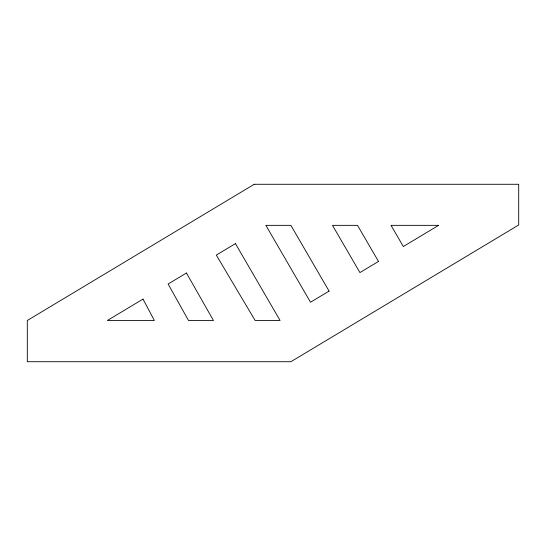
<?xml version="1.0" encoding="UTF-8"?>
<svg xmlns="http://www.w3.org/2000/svg" width="546" height="546" viewBox="0 0 546 546"><rect width="100%" height="100%" fill="white"/><g stroke="black" fill="none" stroke-linecap="round" stroke-linejoin="round"><path stroke-width="0.82" d="M254.218 184.282L27.3 320.495L27.3 361.718L290.888 361.718L518.7 224.972L518.7 184.282L254.218 184.282M143.011 299.092L107.35 320.495L154.368 320.495L143.011 299.092M186.452 273.014L168.12 284.016L188.527 320.495L213.459 320.495L186.452 273.014M235.435 243.612L216.312 255.091L255.132 320.495L280.098 320.495L235.435 243.612M329.074 291.093L310.524 302.231L265.861 225.348L290.882 225.348L329.074 291.093M378.487 261.438L359.93 272.577L332.5 225.348L357.521 225.348L378.487 261.438M438.609 225.348L403.33 246.526L391.025 225.348L438.609 225.348"/></g></svg>
